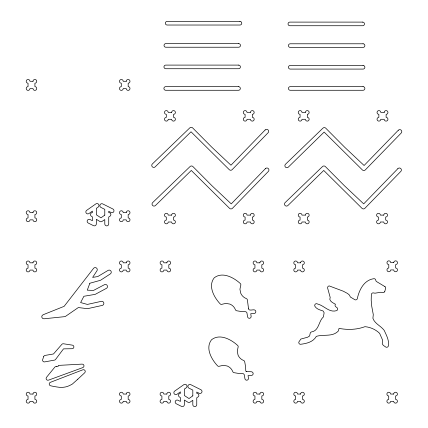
<?xml version="1.0" encoding="UTF-8"?>
<svg xmlns="http://www.w3.org/2000/svg" width="428" height="428" viewBox="0 0 428 428"><rect width="100%" height="100%" fill="white"/><g stroke="black" fill="none" stroke-linecap="round" stroke-linejoin="round"><path stroke-width="0.64" d="M384.767 291.548L385.676 288.13A1.792 1.792 0 0 0 384.927 286.605M246.271 371.574L250.856 371.729A2.691 2.691 0 0 1 251.894 371.889L252.424 372.162A1.792 1.792 0 0 1 251.311 375.42L248.074 375.597L248.443 378.052A1.792 1.792 0 0 1 246.999 380.176A1.792 1.792 0 0 1 244.918 378.668L244.244 374.607L243.248 373.628L239.043 373.505L233.907 372.654A1.792 1.792 0 0 1 232.752 371.595A9.849 9.849 0 0 0 227.209 365.994L223.256 365.309L219.569 366.165A1.792 1.792 0 0 1 217.52 365.796C211.432 359.258 205.098 348.018 211.523 339.757C219.666 333.305 230.933 339.313 237.513 345.321A1.792 1.792 0 0 1 238.005 347.552L237.278 351.174L238.038 355.058A9.849 9.849 0 0 0 243.602 360.462A1.792 1.792 0 0 1 244.725 361.858L245.608 366.812L245.784 371.092L246.335 371.638M384.975 286.642L376.64 281.629A1.792 1.792 0 0 1 375.805 280.41A1.792 1.792 0 0 0 373.938 278.676C363.934 280.019 359.087 290.072 357.252 298.905A1.792 1.792 0 0 1 354.475 299.477L350.42 297.053L349.35 294.978L347.878 293.752A14.129 14.129 0 0 0 347.488 293.447L343.235 291.179L329.185 285.909A1.792 1.792 0 0 0 327.682 288.274L330.202 297.487C328.281 300.713 333.198 303.035 335.392 304.196A2.183 2.183 0 0 0 335.07 305.496L335.247 306.132A1.584 1.584 0 0 0 335.595 306.609L337.355 307.983A1.792 1.792 0 0 1 336.515 310.691C329.02 312.868 324.269 305.603 317.576 304.003A1.814 1.814 0 0 0 314.928 306.373C316.656 309.171 320.128 310.006 323.044 310.969L323.75 312.039A26.745 26.745 0 0 1 324.124 312.82L323.402 316.918C318.464 321.198 319.186 330.758 311.536 331.925A1.798 1.798 0 0 0 310.161 333.423L309.621 335.969L307.657 337.205L300.83 339.067L298.83 342.058A1.792 1.792 0 0 0 300.429 344.305C306.496 343.561 313.055 342.122 316.34 336.349C323.579 334.113 332.476 337.194 338.275 331.085L339.051 328.372C347.718 330.047 356.631 329.785 364.982 326.666C370.429 327.163 375.672 329.512 379.609 333.321L382.653 340.233L382.263 343.363A1.792 1.792 0 0 0 382.605 344.363L383.311 345.364L385.922 347.14A1.792 1.792 0 0 0 388.405 345.819C389.352 340.415 386.366 335.172 384.21 330.389C380.909 325.863 374.778 323.814 372.895 318.282L373.296 314.655L371.745 306.32L371.199 300.328L371.344 294.592A1.792 1.792 0 0 1 373.542 292.923L374.596 293.127A1.792 1.792 0 0 0 375.436 293.121L380.808 292.254A14.231 14.231 0 0 1 381.289 292.313L382.744 292.554A1.792 1.792 0 0 0 384.756 291.543M58.288 365.956A1.798 1.798 0 0 1 59.706 365.33L82.117 364.116A1.792 1.792 0 0 1 82.797 367.604L48.573 380.123A1.792 1.792 0 0 1 46.534 377.293L54.752 367.213A1.792 1.792 0 0 1 56.592 366.561M58.251 365.935A1.803 1.803 0 0 1 56.587 366.598M248.465 308.203C248.213 311.183 252.124 309.706 253.906 309.813A2.616 2.616 0 0 1 255.088 310.252A1.792 1.792 0 0 1 253.975 313.515L250.738 313.692L251.108 316.137A1.792 1.792 0 0 1 249.685 318.266A1.792 1.792 0 0 1 247.587 316.8L246.903 312.697L245.913 311.718L241.708 311.595L236.572 310.744A1.792 1.792 0 0 1 235.411 309.685A9.849 9.849 0 0 0 229.873 304.089L225.92 303.399L222.367 304.18A1.792 1.792 0 0 1 220.067 303.757C213.984 297.251 207.837 286.065 214.187 277.847C222.33 271.395 233.592 277.403 240.178 283.411A1.792 1.792 0 0 1 240.664 285.642L239.942 289.264L240.702 293.148A9.849 9.849 0 0 0 246.261 298.551A1.792 1.792 0 0 1 247.389 299.948L248.465 308.203M43.672 356.674L42.725 359.408A1.792 1.792 0 0 0 44.897 361.858L54.313 360.141A1.792 1.792 0 0 0 55.694 359.301L63.515 348.863L72.102 348.713A1.792 1.792 0 0 0 73.878 347.022A1.792 1.792 0 0 0 72.311 345.139L63.515 343.78A1.792 1.792 0 0 0 61.814 344.396L53.479 353.977L45.154 355.401A1.819 1.819 0 0 0 43.667 356.674M89.843 283.245L87.275 290.157L93.497 290.435L104.25 284.791A2.092 2.092 0 0 1 107.251 285.583A2.092 2.092 0 0 1 106.165 288.488L95.535 294.175A2.092 2.092 0 0 1 94.749 294.443L83.899 296.267L80.619 302.564L87.387 304.42L101.152 301.376A2.092 2.092 0 0 1 103.806 302.896A2.092 2.092 0 0 1 102.11 305.437L87.783 308.625A2.092 2.092 0 0 1 87.039 308.636L78.335 307.545L65.714 316.233A2.092 2.092 0 0 1 64.644 316.656L44.047 318.785A2.092 2.092 0 0 1 43.233 314.703L64.13 306.341L93.47 268.474A2.092 2.092 0 0 1 96.375 267.955A2.092 2.092 0 0 1 96.899 270.865L92.635 277.398L97.766 276.558L108.027 270.432A2.092 2.092 0 0 1 110.943 271.068A2.092 2.092 0 0 1 110.247 273.974L100.917 280.024A2.092 2.092 0 0 1 100.184 280.383L89.843 283.245M265.13 129.994L230.97 165.208L211.667 147.055L192.632 127.897A2.022 2.022 0 0 0 189.716 127.951L152.384 163.929A2.022 2.022 0 0 0 152.325 166.802A2.022 2.022 0 0 0 155.198 166.834L191.016 131.787L229.215 169.611A2.022 2.022 0 0 0 232.158 169.649L268.051 132.798A2.022 2.022 0 0 0 268.035 129.893A2.022 2.022 0 0 0 265.13 129.994M265.408 168.659L231.248 203.872L211.946 185.72L192.91 166.562A2.022 2.022 0 0 0 189.995 166.615L152.662 202.594A2.022 2.022 0 0 0 152.598 205.467A2.022 2.022 0 0 0 155.476 205.499L191.295 170.451L229.494 208.281A2.022 2.022 0 0 0 232.436 208.313L268.329 171.462A2.022 2.022 0 0 0 268.313 168.557A2.022 2.022 0 0 0 265.408 168.659M398.259 130.283L364.1 165.492L344.797 147.344L325.756 128.186A2.022 2.022 0 0 0 322.84 128.239L285.513 164.213A2.022 2.022 0 0 0 285.449 167.091A2.022 2.022 0 0 0 288.328 167.123L324.14 132.075L362.345 169.9A2.022 2.022 0 0 0 365.282 169.937L401.175 133.081A2.022 2.022 0 0 0 401.159 130.182A2.022 2.022 0 0 0 398.259 130.283M397.863 168.659L363.698 203.872L344.396 185.72L325.36 166.562A2.022 2.022 0 0 0 322.445 166.615L285.118 202.594A2.022 2.022 0 0 0 285.053 205.467A2.022 2.022 0 0 0 287.926 205.499L323.745 170.451L361.944 208.281A2.022 2.022 0 0 0 364.886 208.313L400.779 171.462A2.022 2.022 0 0 0 400.763 168.557A2.022 2.022 0 0 0 397.863 168.659M77.81 379.197L72.353 384.066A32.951 32.951 0 0 1 67.078 386.559A23.802 23.802 0 0 1 60.418 387.42A80.464 80.464 0 0 1 50.67 385.789A1.792 1.792 0 0 1 50.333 382.354L82.839 369.797A1.792 1.792 0 0 1 84.723 372.767L77.81 379.197M104.785 215.107L100.971 217.836L96.337 214.797L96.337 208.366L98.13 207.12A1.969 1.969 0 0 0 98.611 204.375A1.969 1.969 0 0 0 95.867 203.894L86.916 210.175A1.969 1.969 0 0 0 86.13 212.951A1.969 1.969 0 0 0 88.954 213.535L92.4 211.127L92.4 212.604A1.969 1.969 0 0 0 91.383 216.252L92.4 216.873L92.4 220.714L90.014 219.516A1.969 1.969 0 0 0 87.355 220.383A1.969 1.969 0 0 0 88.243 223.036L93.502 225.668A1.969 1.969 0 0 0 96.337 223.898L96.337 219.302L99.783 221.42A1.974 1.974 0 0 0 102.008 221.426L104.785 219.569L104.785 223.898A1.969 1.969 0 0 0 106.759 225.866A1.969 1.969 0 0 0 108.728 223.898L108.728 217.033L109.985 216.226A1.969 1.969 0 0 0 108.728 212.609L108.728 211.32L111.13 212.523A1.969 1.969 0 0 0 113.773 211.646A1.969 1.969 0 0 0 112.896 208.998L102.747 203.926A1.969 1.969 0 0 0 100.061 204.782A1.969 1.969 0 0 0 100.971 207.446L104.785 209.351L104.785 215.107M192.814 395.841L188.999 398.57L184.366 395.531L184.366 389.1L186.153 387.854A1.969 1.969 0 0 0 186.635 385.109A1.969 1.969 0 0 0 183.89 384.628L174.94 390.908A1.969 1.969 0 0 0 174.153 393.685A1.969 1.969 0 0 0 176.978 394.268L180.423 391.861L180.423 393.337A1.969 1.969 0 0 0 179.412 396.986L180.423 397.607L180.423 401.448L178.037 400.25A1.969 1.969 0 0 0 175.384 401.116A1.969 1.969 0 0 0 176.272 403.77L181.531 406.397A1.969 1.969 0 0 0 184.366 404.631L184.366 400.036L187.806 402.154A1.974 1.974 0 0 0 190.037 402.16L192.814 400.303L192.814 404.631A1.969 1.969 0 0 0 194.783 406.6A1.969 1.969 0 0 0 196.757 404.631L196.757 397.767L198.009 396.959A1.969 1.969 0 0 0 196.757 393.343L196.757 392.053L199.159 393.257A1.969 1.969 0 0 0 201.802 392.38A1.969 1.969 0 0 0 200.925 389.731L190.776 384.66A1.969 1.969 0 0 0 188.09 385.516A1.969 1.969 0 0 0 188.999 388.18L192.814 390.085L192.814 395.841M239.948 21.4L167.214 21.4A1.814 1.814 0 0 0 165.331 23.208A1.814 1.814 0 0 0 167.204 25.027L239.889 25.027A1.814 1.814 0 0 0 241.767 23.246A1.814 1.814 0 0 0 239.948 21.4M362.66 22.106L289.922 22.106A1.814 1.814 0 0 0 288.039 23.915A1.814 1.814 0 0 0 289.911 25.734L362.602 25.734A1.814 1.814 0 0 0 364.474 23.947A1.814 1.814 0 0 0 362.66 22.106M238.647 43.602L165.909 43.602A1.814 1.814 0 0 0 164.026 45.411A1.814 1.814 0 0 0 165.898 47.23L238.589 47.23A1.814 1.814 0 0 0 240.461 45.448A1.814 1.814 0 0 0 238.647 43.602M363.062 43.784L290.323 43.784A1.814 1.814 0 0 0 288.44 45.593A1.814 1.814 0 0 0 290.312 47.412L363.003 47.412A1.814 1.814 0 0 0 364.875 45.63A1.814 1.814 0 0 0 363.062 43.784M238.583 65.099L165.845 65.099A1.814 1.814 0 0 0 163.961 66.907A1.814 1.814 0 0 0 165.834 68.726L238.524 68.726A1.814 1.814 0 0 0 240.397 66.945A1.814 1.814 0 0 0 238.583 65.099M363.062 65.452L290.323 65.452A1.814 1.814 0 0 0 288.44 67.26A1.814 1.814 0 0 0 290.312 69.085L363.003 69.085A1.814 1.814 0 0 0 364.875 67.298A1.814 1.814 0 0 0 363.062 65.452M33.004 81.293L29.944 81.293A1.862 1.862 0 0 0 28.066 79.48A1.862 1.862 0 0 0 26.215 81.325A1.862 1.862 0 0 0 28.034 83.203L28.034 86.643A1.862 1.862 0 0 0 26.215 88.521A1.862 1.862 0 0 0 28.066 90.372A1.862 1.862 0 0 0 29.944 88.553L33.004 88.553A1.862 1.862 0 0 0 34.882 90.372A1.862 1.862 0 0 0 36.728 88.521A1.862 1.862 0 0 0 34.914 86.643L34.914 83.203A1.862 1.862 0 0 0 36.728 81.325A1.862 1.862 0 0 0 34.882 79.48A1.862 1.862 0 0 0 33.004 81.293M126.26 81.293L123.205 81.293A1.862 1.862 0 0 0 121.327 79.48A1.862 1.862 0 0 0 119.476 81.325A1.862 1.862 0 0 0 121.295 83.203L121.295 86.643A1.862 1.862 0 0 0 119.476 88.521A1.862 1.862 0 0 0 121.327 90.372A1.862 1.862 0 0 0 123.205 88.553L126.26 88.553A1.862 1.862 0 0 0 128.143 90.372A1.862 1.862 0 0 0 129.989 88.521A1.862 1.862 0 0 0 128.175 86.643L128.175 83.203A1.862 1.862 0 0 0 129.989 81.325A1.862 1.862 0 0 0 128.143 79.48A1.862 1.862 0 0 0 126.26 81.293M238.519 86.643L165.786 86.649A1.814 1.814 0 0 0 163.897 88.457A1.814 1.814 0 0 0 165.775 90.276L238.46 90.276A1.814 1.814 0 0 0 240.333 88.489A1.814 1.814 0 0 0 238.519 86.643M363.062 86.643L290.323 86.649A1.814 1.814 0 0 0 288.44 88.457A1.814 1.814 0 0 0 290.312 90.276L363.003 90.276A1.814 1.814 0 0 0 364.875 88.489A1.814 1.814 0 0 0 363.062 86.643M171.655 112.414L168.215 112.414A1.862 1.862 0 0 0 166.337 110.601A1.862 1.862 0 0 0 164.491 112.446A1.862 1.862 0 0 0 166.305 114.324L166.305 117.384A1.862 1.862 0 0 0 164.491 119.262A1.862 1.862 0 0 0 166.337 121.108A1.862 1.862 0 0 0 168.215 119.294L171.655 119.294A1.862 1.862 0 0 0 173.538 121.108A1.862 1.862 0 0 0 175.384 119.262A1.862 1.862 0 0 0 173.57 117.384L173.57 114.324A1.862 1.862 0 0 0 175.384 112.446A1.862 1.862 0 0 0 173.538 110.601A1.862 1.862 0 0 0 171.655 112.414M250.45 112.414L247.01 112.414A1.862 1.862 0 0 0 245.132 110.601A1.862 1.862 0 0 0 243.286 112.446A1.862 1.862 0 0 0 245.1 114.324L245.1 117.384A1.862 1.862 0 0 0 243.286 119.262A1.862 1.862 0 0 0 245.132 121.108A1.862 1.862 0 0 0 247.01 119.294L250.45 119.294A1.862 1.862 0 0 0 252.327 121.108A1.862 1.862 0 0 0 254.173 119.262A1.862 1.862 0 0 0 252.359 117.384L252.359 114.324A1.862 1.862 0 0 0 254.173 112.446A1.862 1.862 0 0 0 252.327 110.601A1.862 1.862 0 0 0 250.45 112.414M305.415 112.414L301.975 112.414A1.862 1.862 0 0 0 300.098 110.601A1.862 1.862 0 0 0 298.252 112.446A1.862 1.862 0 0 0 300.065 114.324L300.065 117.384A1.862 1.862 0 0 0 298.252 119.262A1.862 1.862 0 0 0 300.098 121.108A1.862 1.862 0 0 0 301.975 119.294L305.415 119.294A1.862 1.862 0 0 0 307.293 121.108A1.862 1.862 0 0 0 309.144 119.262A1.862 1.862 0 0 0 307.325 117.384L307.325 114.324A1.862 1.862 0 0 0 309.144 112.446A1.862 1.862 0 0 0 307.293 110.601A1.862 1.862 0 0 0 305.415 112.414M384.21 112.414L380.77 112.414A1.862 1.862 0 0 0 378.892 110.601A1.862 1.862 0 0 0 377.047 112.446A1.862 1.862 0 0 0 378.86 114.324L378.86 117.384A1.862 1.862 0 0 0 377.047 119.262A1.862 1.862 0 0 0 378.892 121.108A1.862 1.862 0 0 0 380.77 119.294L384.21 119.294A1.862 1.862 0 0 0 386.088 121.108A1.862 1.862 0 0 0 387.939 119.262A1.862 1.862 0 0 0 386.12 117.384L386.12 114.324A1.862 1.862 0 0 0 387.939 112.446A1.862 1.862 0 0 0 386.088 110.601A1.862 1.862 0 0 0 384.21 112.414M33.004 212.593L29.944 212.593A1.862 1.862 0 0 0 28.066 210.774A1.862 1.862 0 0 0 26.215 212.625A1.862 1.862 0 0 0 28.034 214.503L28.034 217.943A1.862 1.862 0 0 0 26.215 219.821A1.862 1.862 0 0 0 28.066 221.667A1.862 1.862 0 0 0 29.944 219.853L33.004 219.853A1.862 1.862 0 0 0 34.882 221.667A1.862 1.862 0 0 0 36.728 219.821A1.862 1.862 0 0 0 34.914 217.943L34.914 214.503A1.862 1.862 0 0 0 36.728 212.625A1.862 1.862 0 0 0 34.882 210.774A1.862 1.862 0 0 0 33.004 212.593M126.26 212.593L123.205 212.593A1.862 1.862 0 0 0 121.327 210.774A1.862 1.862 0 0 0 119.476 212.625A1.862 1.862 0 0 0 121.295 214.503L121.295 217.943A1.862 1.862 0 0 0 119.476 219.821A1.862 1.862 0 0 0 121.327 221.667A1.862 1.862 0 0 0 123.205 219.853L126.26 219.853A1.862 1.862 0 0 0 128.143 221.667A1.862 1.862 0 0 0 129.989 219.821A1.862 1.862 0 0 0 128.175 217.943L128.175 214.503A1.862 1.862 0 0 0 129.989 212.625A1.862 1.862 0 0 0 128.143 210.774A1.862 1.862 0 0 0 126.26 212.593M171.655 215.118L168.215 215.118A1.862 1.862 0 0 0 166.337 213.305A1.862 1.862 0 0 0 164.491 215.15A1.862 1.862 0 0 0 166.305 217.028L166.305 220.088A1.862 1.862 0 0 0 164.491 221.966A1.862 1.862 0 0 0 166.337 223.812A1.862 1.862 0 0 0 168.215 221.998L171.655 221.998A1.862 1.862 0 0 0 173.538 223.812A1.862 1.862 0 0 0 175.384 221.966A1.862 1.862 0 0 0 173.57 220.088L173.57 217.028A1.862 1.862 0 0 0 175.384 215.15A1.862 1.862 0 0 0 173.538 213.305A1.862 1.862 0 0 0 171.655 215.118M250.45 215.118L247.01 215.118A1.862 1.862 0 0 0 245.132 213.305A1.862 1.862 0 0 0 243.286 215.15A1.862 1.862 0 0 0 245.1 217.028L245.1 220.088A1.862 1.862 0 0 0 243.286 221.966A1.862 1.862 0 0 0 245.132 223.812A1.862 1.862 0 0 0 247.01 221.998L250.45 221.998A1.862 1.862 0 0 0 252.327 223.812A1.862 1.862 0 0 0 254.173 221.966A1.862 1.862 0 0 0 252.359 220.088L252.359 217.028A1.862 1.862 0 0 0 254.173 215.15A1.862 1.862 0 0 0 252.327 213.305A1.862 1.862 0 0 0 250.45 215.118M305.415 215.118L301.975 215.118A1.862 1.862 0 0 0 300.098 213.305A1.862 1.862 0 0 0 298.252 215.15A1.862 1.862 0 0 0 300.065 217.028L300.065 220.088A1.862 1.862 0 0 0 298.252 221.966A1.862 1.862 0 0 0 300.098 223.812A1.862 1.862 0 0 0 301.975 221.998L305.415 221.998A1.862 1.862 0 0 0 307.293 223.812A1.862 1.862 0 0 0 309.144 221.966A1.862 1.862 0 0 0 307.325 220.088L307.325 217.028A1.862 1.862 0 0 0 309.144 215.15A1.862 1.862 0 0 0 307.293 213.305A1.862 1.862 0 0 0 305.415 215.118M383.788 215.118L380.348 215.118A1.862 1.862 0 0 0 378.47 213.305A1.862 1.862 0 0 0 376.619 215.15A1.862 1.862 0 0 0 378.438 217.028L378.438 220.088A1.862 1.862 0 0 0 376.619 221.966A1.862 1.862 0 0 0 378.47 223.812A1.862 1.862 0 0 0 380.348 221.998L383.788 221.998A1.862 1.862 0 0 0 385.665 223.812A1.862 1.862 0 0 0 387.511 221.966A1.862 1.862 0 0 0 385.698 220.088L385.698 217.028A1.862 1.862 0 0 0 387.511 215.15A1.862 1.862 0 0 0 385.665 213.305A1.862 1.862 0 0 0 383.788 215.118M393.755 262.664L390.694 262.664A1.862 1.862 0 0 0 388.817 260.85A1.862 1.862 0 0 0 386.971 262.696A1.862 1.862 0 0 0 388.785 264.574L388.785 268.014A1.862 1.862 0 0 0 386.971 269.891A1.862 1.862 0 0 0 388.817 271.743A1.862 1.862 0 0 0 390.694 269.924L393.755 269.924A1.862 1.862 0 0 0 395.633 271.743A1.862 1.862 0 0 0 397.478 269.891A1.862 1.862 0 0 0 395.665 268.014L395.665 264.574A1.862 1.862 0 0 0 397.478 262.696A1.862 1.862 0 0 0 395.633 260.85A1.862 1.862 0 0 0 393.755 262.664M33.004 262.819L29.944 262.819A1.862 1.862 0 0 0 28.066 261A1.862 1.862 0 0 0 26.215 262.851A1.862 1.862 0 0 0 28.034 264.729L28.034 268.169A1.862 1.862 0 0 0 26.215 270.047A1.862 1.862 0 0 0 28.066 271.892A1.862 1.862 0 0 0 29.944 270.079L33.004 270.079A1.862 1.862 0 0 0 34.882 271.892A1.862 1.862 0 0 0 36.728 270.047A1.862 1.862 0 0 0 34.914 268.169L34.914 264.729A1.862 1.862 0 0 0 36.728 262.851A1.862 1.862 0 0 0 34.882 261A1.862 1.862 0 0 0 33.004 262.819M126.26 262.819L123.205 262.819A1.862 1.862 0 0 0 121.327 261A1.862 1.862 0 0 0 119.476 262.851A1.862 1.862 0 0 0 121.295 264.729L121.295 268.169A1.862 1.862 0 0 0 119.476 270.047A1.862 1.862 0 0 0 121.327 271.892A1.862 1.862 0 0 0 123.205 270.079L126.26 270.079A1.862 1.862 0 0 0 128.143 271.892A1.862 1.862 0 0 0 129.989 270.047A1.862 1.862 0 0 0 128.175 268.169L128.175 264.729A1.862 1.862 0 0 0 129.989 262.851A1.862 1.862 0 0 0 128.143 261A1.862 1.862 0 0 0 126.26 262.819M166.899 262.819L163.844 262.819A1.862 1.862 0 0 0 161.961 261A1.862 1.862 0 0 0 160.115 262.851A1.862 1.862 0 0 0 161.934 264.729L161.934 268.169A1.862 1.862 0 0 0 160.115 270.047A1.862 1.862 0 0 0 161.961 271.892A1.862 1.862 0 0 0 163.844 270.079L166.899 270.079A1.862 1.862 0 0 0 168.776 271.892A1.862 1.862 0 0 0 170.628 270.047A1.862 1.862 0 0 0 168.809 268.169L168.809 264.729A1.862 1.862 0 0 0 170.628 262.851A1.862 1.862 0 0 0 168.776 261A1.862 1.862 0 0 0 166.899 262.819M259.908 262.819L256.848 262.819A1.862 1.862 0 0 0 254.97 261A1.862 1.862 0 0 0 253.125 262.851A1.862 1.862 0 0 0 254.938 264.729L254.938 268.169A1.862 1.862 0 0 0 253.125 270.047A1.862 1.862 0 0 0 254.97 271.892A1.862 1.862 0 0 0 256.848 270.079L259.908 270.079A1.862 1.862 0 0 0 261.786 271.892A1.862 1.862 0 0 0 263.632 270.047A1.862 1.862 0 0 0 261.818 268.169L261.818 264.729A1.862 1.862 0 0 0 263.632 262.851A1.862 1.862 0 0 0 261.786 261A1.862 1.862 0 0 0 259.908 262.819M300.59 262.819L297.53 262.819A1.862 1.862 0 0 0 295.652 261A1.862 1.862 0 0 0 293.806 262.851A1.862 1.862 0 0 0 295.62 264.729L295.62 268.169A1.862 1.862 0 0 0 293.806 270.047A1.862 1.862 0 0 0 295.652 271.892A1.862 1.862 0 0 0 297.53 270.079L300.59 270.079A1.862 1.862 0 0 0 302.468 271.892A1.862 1.862 0 0 0 304.313 270.047A1.862 1.862 0 0 0 302.5 268.169L302.5 264.729A1.862 1.862 0 0 0 304.313 262.851A1.862 1.862 0 0 0 302.468 261A1.862 1.862 0 0 0 300.59 262.819M33.004 394.06L29.944 394.06A1.862 1.862 0 0 0 28.066 392.246A1.862 1.862 0 0 0 26.215 394.092A1.862 1.862 0 0 0 28.034 395.97L28.034 399.41A1.862 1.862 0 0 0 26.215 401.287A1.862 1.862 0 0 0 28.066 403.139A1.862 1.862 0 0 0 29.944 401.32L33.004 401.32A1.862 1.862 0 0 0 34.882 403.139A1.862 1.862 0 0 0 36.728 401.287A1.862 1.862 0 0 0 34.914 399.41L34.914 395.97A1.862 1.862 0 0 0 36.728 394.092A1.862 1.862 0 0 0 34.882 392.246A1.862 1.862 0 0 0 33.004 394.06M126.26 394.06L123.205 394.06A1.862 1.862 0 0 0 121.327 392.246A1.862 1.862 0 0 0 119.476 394.092A1.862 1.862 0 0 0 121.295 395.97L121.295 399.41A1.862 1.862 0 0 0 119.476 401.287A1.862 1.862 0 0 0 121.327 403.139A1.862 1.862 0 0 0 123.205 401.32L126.26 401.32A1.862 1.862 0 0 0 128.143 403.139A1.862 1.862 0 0 0 129.989 401.287A1.862 1.862 0 0 0 128.175 399.41L128.175 395.97A1.862 1.862 0 0 0 129.989 394.092A1.862 1.862 0 0 0 128.143 392.246A1.862 1.862 0 0 0 126.26 394.06M166.872 394.054L163.812 394.054A1.862 1.862 0 0 0 161.934 392.241A1.862 1.862 0 0 0 160.088 394.086A1.862 1.862 0 0 0 161.902 395.964L161.902 399.41A1.862 1.862 0 0 0 160.088 401.287A1.862 1.862 0 0 0 161.934 403.133A1.862 1.862 0 0 0 163.812 401.32L166.872 401.32A1.862 1.862 0 0 0 168.75 403.133A1.862 1.862 0 0 0 170.595 401.287A1.862 1.862 0 0 0 168.782 399.41L168.782 395.964A1.862 1.862 0 0 0 170.595 394.086A1.862 1.862 0 0 0 168.75 392.241A1.862 1.862 0 0 0 166.872 394.054M259.908 394.054L256.854 394.054A1.862 1.862 0 0 0 254.976 392.241A1.862 1.862 0 0 0 253.125 394.086A1.862 1.862 0 0 0 254.944 395.964L254.944 399.41A1.862 1.862 0 0 0 253.125 401.287A1.862 1.862 0 0 0 254.976 403.133A1.862 1.862 0 0 0 256.854 401.32L259.908 401.32A1.862 1.862 0 0 0 261.792 403.133A1.862 1.862 0 0 0 263.637 401.287A1.862 1.862 0 0 0 261.824 399.41L261.824 395.964A1.862 1.862 0 0 0 263.637 394.086A1.862 1.862 0 0 0 261.792 392.241A1.862 1.862 0 0 0 259.908 394.054M300.59 394.054L297.53 394.054A1.862 1.862 0 0 0 295.652 392.241A1.862 1.862 0 0 0 293.806 394.086A1.862 1.862 0 0 0 295.62 395.964L295.62 399.41A1.862 1.862 0 0 0 293.806 401.287A1.862 1.862 0 0 0 295.652 403.133A1.862 1.862 0 0 0 297.53 401.32L300.59 401.32A1.862 1.862 0 0 0 302.468 403.133A1.862 1.862 0 0 0 304.313 401.287A1.862 1.862 0 0 0 302.5 399.41L302.5 395.964A1.862 1.862 0 0 0 304.313 394.086A1.862 1.862 0 0 0 302.468 392.241A1.862 1.862 0 0 0 300.59 394.054M393.685 394.054L390.625 394.054A1.862 1.862 0 0 0 388.747 392.241A1.862 1.862 0 0 0 386.901 394.086A1.862 1.862 0 0 0 388.715 395.964L388.715 399.41A1.862 1.862 0 0 0 386.901 401.287A1.862 1.862 0 0 0 388.747 403.133A1.862 1.862 0 0 0 390.625 401.32L393.685 401.32A1.862 1.862 0 0 0 395.563 403.133A1.862 1.862 0 0 0 397.409 401.287A1.862 1.862 0 0 0 395.595 399.41L395.595 395.964A1.862 1.862 0 0 0 397.409 394.086A1.862 1.862 0 0 0 395.563 392.241A1.862 1.862 0 0 0 393.685 394.054"/></g></svg>
